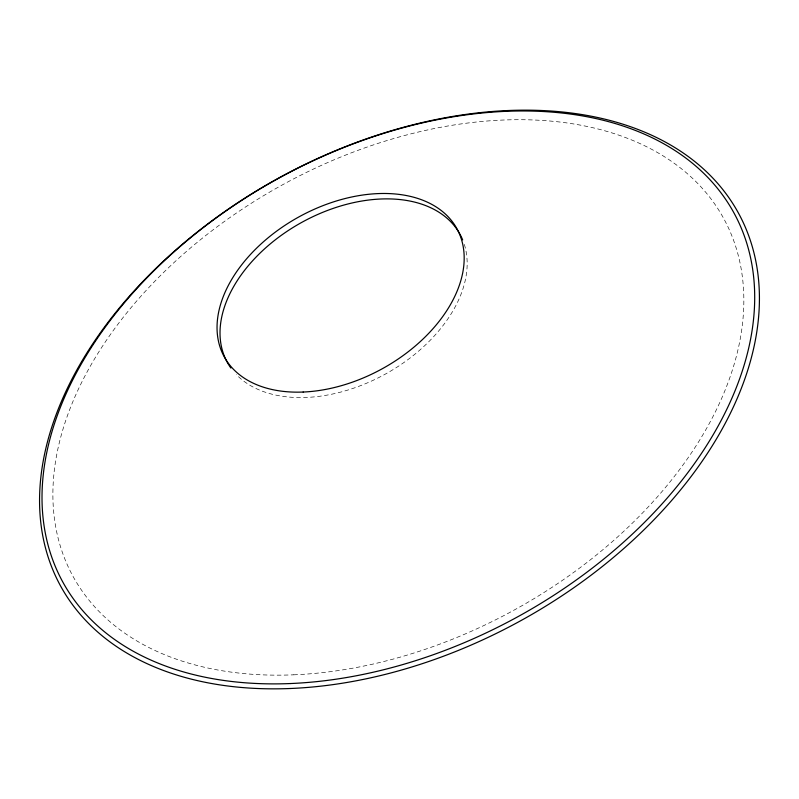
<?xml version="1.0" encoding="UTF-8"?>
<svg xmlns="http://www.w3.org/2000/svg" width="799" height="799" viewBox="0 0 799 799"><rect width="100%" height="100%" fill="white"/><g stroke="black" fill="none" stroke-linecap="round" stroke-linejoin="round"><path stroke-width="0.6" stroke-dasharray="4 3" d="M464.309 244.394A132.814 86.612 -28.9 0 1 387.944 372.644A132.814 86.612 -28.9 0 1 236.254 374.501M293.642 674.825A371.305 242.127 -28.9 0 0 735.839 246.951A371.305 242.127 -28.9 0 0 165.593 270.521A371.305 242.127 -28.9 0 0 293.642 674.825"/><path stroke-width="1.2" d="M230.891 368.059A132.814 86.612 -28.9 0 1 301.613 222.462A132.814 86.612 -28.9 0 1 462.671 239.9M290.407 688.498A386.836 252.254 -28.9 0 0 751.09 242.726A386.836 252.254 -28.9 0 0 156.994 267.275A386.836 252.254 -28.9 0 0 290.407 688.498M290.357 683.544A382.981 249.737 -28.9 0 0 746.446 242.217A382.981 249.737 -28.9 0 0 158.272 266.526A382.981 249.737 -28.9 0 0 290.357 683.544M303.151 392.039A132.814 86.612 -28.9 0 0 461.323 238.991A132.814 86.612 -28.9 0 0 257.348 247.42A132.814 86.612 -28.9 0 0 303.151 392.039"/></g></svg>
